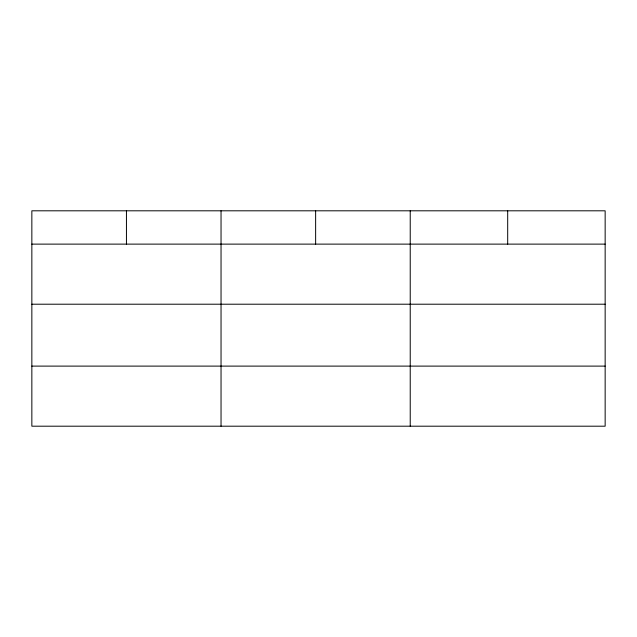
<?xml version="1.0" encoding="UTF-8"?>
<svg xmlns="http://www.w3.org/2000/svg" width="637" height="637" viewBox="0 0 637 637"><rect width="100%" height="100%" fill="white"/><g stroke="black" fill="none" stroke-linecap="round" stroke-linejoin="round"><path stroke-width="0.96" d="M605.15 304.207L605.15 210.807L31.85 210.807L31.85 426.193L605.15 426.193L605.15 304.207L31.85 304.207M31.85 244.122L605.15 244.122M31.85 366.108L605.15 366.108M507.689 210.807L507.689 244.122M410.228 210.807L410.228 426.193M315.633 210.807L315.633 244.122M221.039 210.807L221.039 426.193M126.445 210.807L126.445 244.122"/></g></svg>
